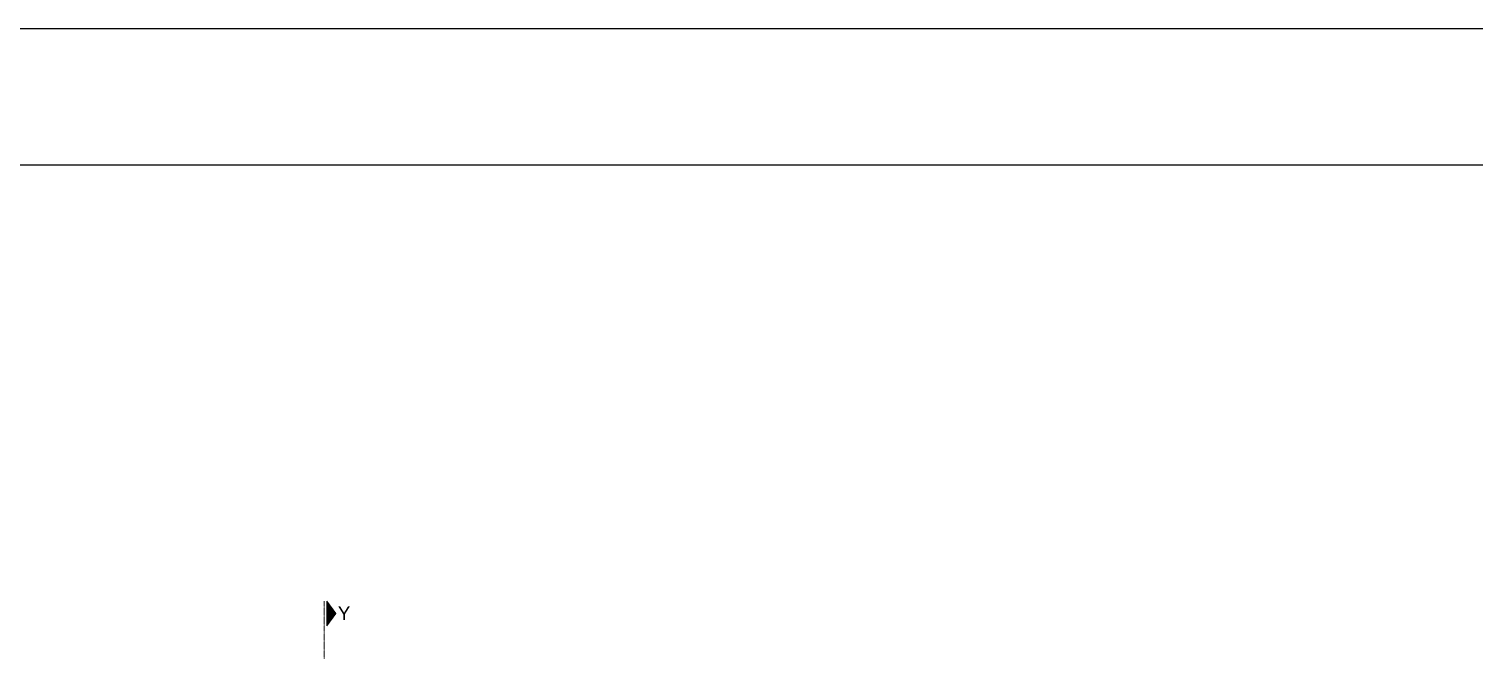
# Model space of a CAD drawing. Header units: inches. Extents: x -301229 to 1083107, y -854236 to 21026.
# Drawn here: x -192916 to -161073, y -457582 to -443897 of the extents above; entities that cross this region are included whole.
import ezdxf

# ---------------------------------------------------------------- set-up
doc = ezdxf.new("R2010")
doc.units = ezdxf.units.IN
doc.header["$MEASUREMENT"] = 0
doc.linetypes.add('ACAD_ISO12W100', pattern=[21, 12, -3, 0, -3, 0, -3])
doc.layers.add('dimension', color=25, linetype='Continuous', lineweight=20)
doc.layers.add('Text', color=2, linetype='Continuous', lineweight=20)
doc.styles.add('7 INCH', font='times.ttf', dxfattribs={"height": 7})

msp = doc.modelspace()

# ---------------------------------------------------------------- hatches: boundary and pattern name
at = {"layer": 'dimension', "ltscale": 0.5}
h = msp.add_hatch(dxfattribs=at)
h.set_pattern_fill('ANSI31', color=256, scale=22.5, angle=-90, style=0)
h.set_pattern_definition([(315, (-186353.543, -456506.4188), (1.988738, 1.988738), [])])
h.paths.add_polyline_path([(-186353.54, -456506.42), (-186353.54, -457046.42), (-186152.66, -456776.42)])

# ---------------------------------------------------------------- linework, layer by layer
for points in [[(-222796.94, -504128.68), (-137620.94, -504128.68), (-137620.94, -443896.68), (-222796.94, -443896.68)], [(-219796.94, -501128.68), (-140620.94, -501128.68), (-140620.94, -446896.68), (-219796.94, -446896.68)]]:
    msp.add_lwpolyline(points, close=True)
at = {"layer": 'dimension', "linetype": 'ACAD_ISO12W100'}
msp.add_line((-186413.54, -456506.42), (-186413.54, -484044.55), dxfattribs=at)
at = {"layer": 'dimension', "ltscale": 0.5}
msp.add_lwpolyline([(-186353.54, -457046.42), (-186353.54, -456506.42), (-186152.66, -456776.42), (-186353.54, -457046.42)], dxfattribs=at)

# ---------------------------------------------------------------- texts
at = {"layer": 'Text', "insert": (-185971.9, -456615.83), "char_height": 300, "width": 545.9126, "attachment_point": 2, "style": '7 INCH'}
msp.add_mtext('{\\fArial|b0|i0|c0|p34;Y}', dxfattribs=at)

doc.saveas('drawing.dxf')
